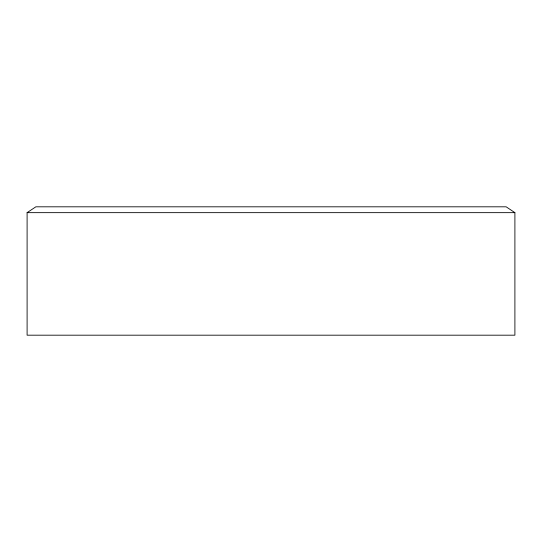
<?xml version="1.0" encoding="UTF-8"?>
<svg xmlns="http://www.w3.org/2000/svg" width="542" height="542" viewBox="0 0 542 542"><rect width="100%" height="100%" fill="white"/><g stroke="black" fill="none" stroke-linecap="round" stroke-linejoin="round"><path stroke-width="0.81" d="M27.1 212.654L35.853 206.814L506.147 206.814L514.9 212.654L514.9 335.186L27.1 335.186L27.1 212.654L514.9 212.654"/></g></svg>
